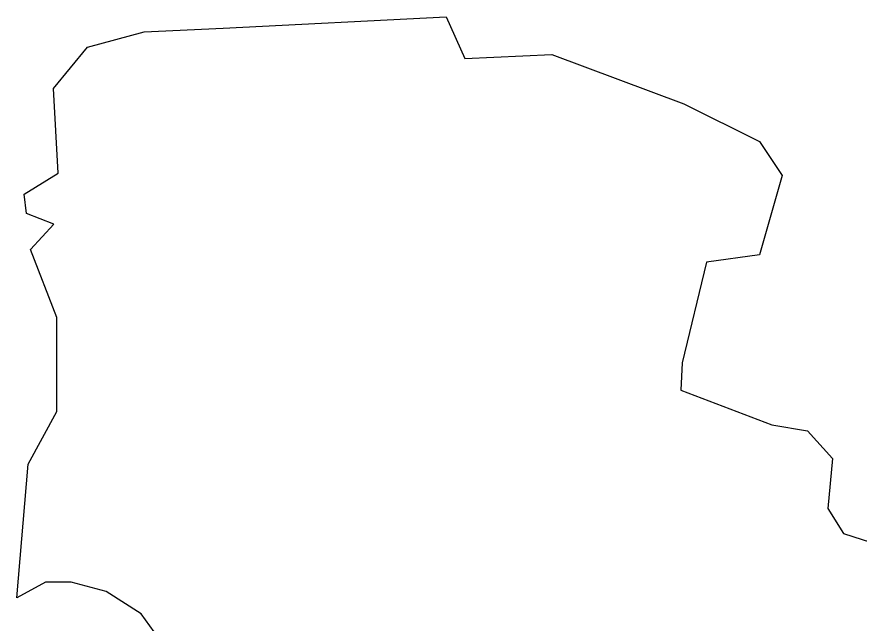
# Model space of a CAD drawing. Header units: metres. Extents: x 266585 to 279238, y 2117616 to 2127268.
# Drawn here: x 266585 to 269733, y 2125001 to 2127268 of the extents above; entities that cross this region are included whole.
import ezdxf

# ---------------------------------------------------------------- set-up
doc = ezdxf.new("R2010")
doc.units = ezdxf.units.M
doc.layers.add('village', color=3, linetype='Continuous')

msp = doc.modelspace()

# ---------------------------------------------------------------- linework, layer by layer
at = {"color": 3}
msp.add_line((266848, 2127154.9), (267059.5, 2127211.3), dxfattribs=at)
at = {"layer": 'village', "color": 3}
for p, q in [((267355.5, 2127225.4), (268187.2, 2127267.7)), ((268187.2, 2127267.7), (268257.7, 2127112.7)), ((267059.5, 2127211.3), (267355.5, 2127225.4)), ((266721.2, 2126999.9), (266848, 2127154.9)), ((268257.7, 2127112.7), (268581.9, 2127126.8)), ((268581.9, 2127126.8), (269075.3, 2126943.5)), ((266739, 2126684.5), (266721.2, 2126999.9)), ((269075.3, 2126943.5), (269357.3, 2126802.5)), ((269357.3, 2126802.5), (269441.8, 2126675.7)), ((266612.1, 2126605.2), (266739, 2126684.5)), ((269441.8, 2126675.7), (269357.3, 2126379.6)), ((266620, 2126533.8), (266612.1, 2126605.2)), ((266723.1, 2126494.2), (266620, 2126533.8)), ((266635.9, 2126399), (266723.1, 2126494.2)), ((266733.3, 2126144.9), (266635.9, 2126399)), ((269357.3, 2126379.6), (269159.9, 2126351.4)), ((269159.9, 2126351.4), (269068.7, 2125976.3)), ((266733.3, 2125794), (266733.3, 2126144.9)), ((269068.7, 2125976.3), (269064.2, 2125873.7)), ((269064.2, 2125873.7), (269403.2, 2125744.3)), ((266626.2, 2125597.8), (266733.3, 2125794)), ((269403.2, 2125744.3), (269537, 2125722)), ((269537, 2125722), (269630.7, 2125619.4)), ((266584.6, 2125098.2), (266626.2, 2125597.8)), ((269630.7, 2125619.4), (269612.8, 2125432.1)), ((269612.8, 2125432.1), (269670.8, 2125338.4)), ((269670.8, 2125338.4), (269840.3, 2125284.9)), ((266691.6, 2125157.7), (266584.6, 2125098.2)), ((266786.8, 2125157.7), (266691.6, 2125157.7)), ((266917.6, 2125122), (266786.8, 2125157.7)), ((267048.5, 2125038.8), (266917.6, 2125122)), ((267179.3, 2124860.4), (267048.5, 2125038.8))]:
    msp.add_line(p, q, dxfattribs=at)

doc.saveas('drawing.dxf')
